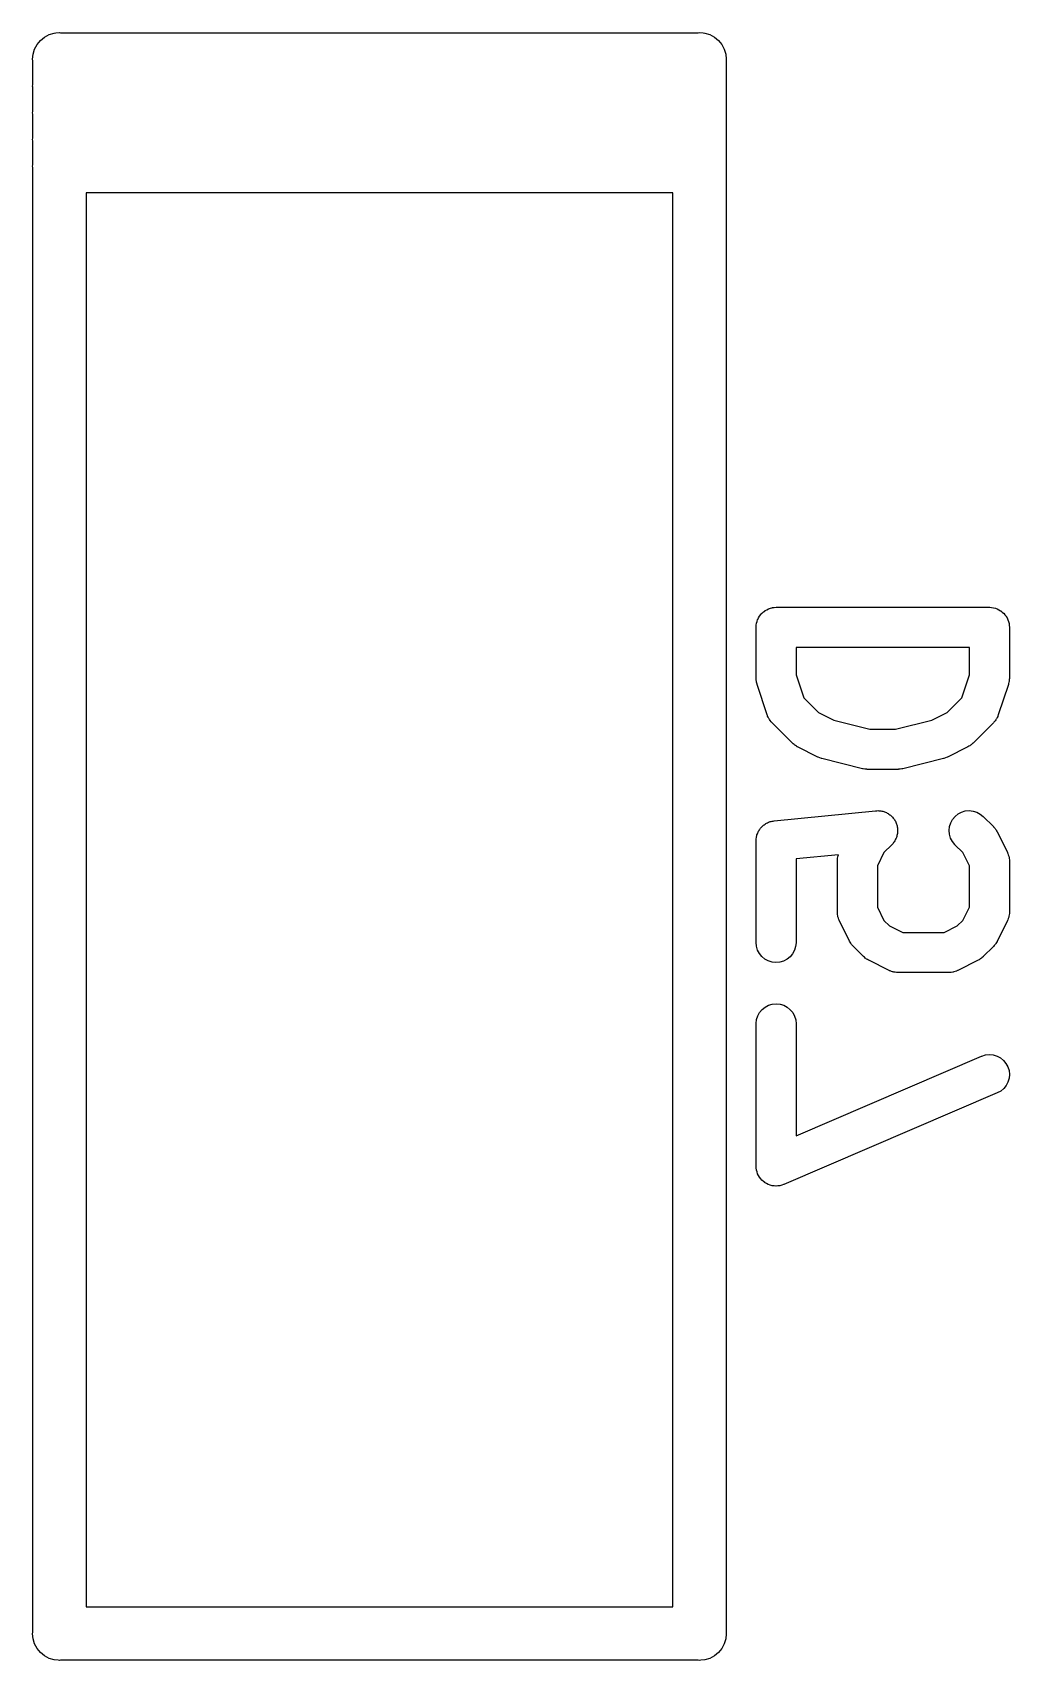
# Model space of a CAD drawing. Extents: x 0.4 to 23, y -16.1 to -0.4.
# Drawn here: x 6.4175 to 6.5617, y -4.3329 to -4.0927 of the extents above; entities that cross this region are included whole.
import ezdxf

# ---------------------------------------------------------------- set-up
doc = ezdxf.new("R2010")
doc.units = 0
doc.header["$MEASUREMENT"] = 0
doc.layers.add('BLACK', color=7, linetype='CONTINUOUS')

msp = doc.modelspace()

# ---------------------------------------------------------------- linework, layer by layer
at = {"layer": 'BLACK', "linetype": 'CONTINUOUS'}
for p, q in [((6.41998, -4.09304), (6.42072, -4.09281)), ((6.42072, -4.09281), (6.42097, -4.09279)), ((6.42097, -4.09279), (6.4215, -4.09274)), ((6.4215, -4.09274), (6.42169, -4.09276)), ((6.42169, -4.09276), (6.51579, -4.09276)), ((6.51579, -4.09276), (6.51598, -4.09274)), ((6.51598, -4.09274), (6.51651, -4.09279)), ((6.51651, -4.09279), (6.51676, -4.09281)), ((6.51676, -4.09281), (6.5175, -4.09304)), ((6.41762, -4.09592), (6.41784, -4.09518)), ((6.41784, -4.09518), (6.41821, -4.0945)), ((6.41821, -4.0945), (6.4187, -4.0939)), ((6.4187, -4.0939), (6.4193, -4.0934)), ((6.4193, -4.0934), (6.41998, -4.09304)), ((6.5175, -4.09304), (6.51818, -4.0934)), ((6.51818, -4.0934), (6.51878, -4.0939)), ((6.51878, -4.0939), (6.51927, -4.0945)), ((6.51927, -4.0945), (6.51964, -4.09518)), ((6.51964, -4.09518), (6.51986, -4.09592)), ((6.41754, -4.09669), (6.41762, -4.09592)), ((6.41756, -4.09689), (6.41754, -4.09669)), ((6.41756, -4.10044), (6.41756, -4.09689)), ((6.51986, -4.09592), (6.51994, -4.09669)), ((6.51994, -4.09669), (6.51992, -4.09689)), ((6.51992, -4.09689), (6.51992, -4.10044)), ((6.41754, -4.10063), (6.41756, -4.10044)), ((6.41756, -4.10082), (6.41754, -4.10063)), ((6.41756, -4.10437), (6.41756, -4.10082)), ((6.51992, -4.10044), (6.51994, -4.10063)), ((6.51994, -4.10063), (6.51992, -4.10082)), ((6.51992, -4.10082), (6.51992, -4.10437)), ((6.41754, -4.10457), (6.41756, -4.10437)), ((6.41756, -4.10476), (6.41754, -4.10457)), ((6.41756, -4.10831), (6.41756, -4.10476)), ((6.51992, -4.10437), (6.51994, -4.10457)), ((6.51994, -4.10457), (6.51992, -4.10476)), ((6.51992, -4.10476), (6.51992, -4.10831)), ((6.41754, -4.1085), (6.41756, -4.10831)), ((6.41756, -4.1087), (6.41754, -4.1085)), ((6.41756, -4.11225), (6.41756, -4.1087)), ((6.51992, -4.10831), (6.51994, -4.1085)), ((6.51994, -4.1085), (6.51992, -4.1087)), ((6.51992, -4.1087), (6.51992, -4.11225)), ((6.41754, -4.11244), (6.41756, -4.11225)), ((6.41756, -4.11263), (6.41754, -4.11244)), ((6.41756, -4.32878), (6.41756, -4.11263)), ((6.51992, -4.11225), (6.51994, -4.11244)), ((6.51994, -4.11244), (6.51992, -4.11263)), ((6.51992, -4.11263), (6.51992, -4.32878)), ((6.42543, -4.11638), (6.42543, -4.32504)), ((6.51205, -4.11638), (6.42543, -4.11638)), ((6.51205, -4.32504), (6.51205, -4.11638)), ((6.52457, -4.17933), (6.5247, -4.17909)), ((6.5247, -4.17909), (6.52483, -4.17884)), ((6.52483, -4.17884), (6.52484, -4.17884)), ((6.52484, -4.17883), (6.52502, -4.17861)), ((6.52484, -4.17884), (6.52484, -4.17883)), ((6.52502, -4.17861), (6.5252, -4.1784)), ((6.5252, -4.1784), (6.52521, -4.17839)), ((6.52521, -4.17839), (6.52543, -4.17821)), ((6.52521, -4.17839), (6.52521, -4.17839)), ((6.52543, -4.17821), (6.52565, -4.17804)), ((6.52565, -4.17803), (6.52566, -4.17802)), ((6.52565, -4.17804), (6.52565, -4.17803)), ((6.52566, -4.17802), (6.52591, -4.1779)), ((6.52591, -4.1779), (6.52615, -4.17776)), ((6.52615, -4.17776), (6.52616, -4.17776)), ((6.52616, -4.17776), (6.52617, -4.17776)), ((6.52617, -4.17776), (6.52644, -4.17768)), ((6.52644, -4.17768), (6.52671, -4.1776)), ((6.52671, -4.1776), (6.52672, -4.1776)), ((6.52672, -4.1776), (6.52673, -4.17759)), ((6.52673, -4.17759), (6.527, -4.17757)), ((6.527, -4.17757), (6.52728, -4.17754)), ((6.52728, -4.17754), (6.55878, -4.17754)), ((6.55878, -4.17754), (6.5588, -4.17754)), ((6.5588, -4.17754), (6.5588, -4.17754)), ((6.5588, -4.17754), (6.5588, -4.17754)), ((6.5588, -4.17754), (6.55882, -4.17754)), ((6.55882, -4.17754), (6.55909, -4.17757)), ((6.55909, -4.17757), (6.55937, -4.1776)), ((6.55937, -4.1776), (6.55938, -4.17761)), ((6.55938, -4.17761), (6.55939, -4.17761)), ((6.55939, -4.17761), (6.55965, -4.17769)), ((6.55965, -4.17769), (6.55992, -4.17777)), ((6.55992, -4.17777), (6.55993, -4.17778)), ((6.55993, -4.17778), (6.55994, -4.17778)), ((6.55994, -4.17778), (6.56018, -4.17792)), ((6.56018, -4.17792), (6.56043, -4.17805)), ((6.56043, -4.17805), (6.56043, -4.17805)), ((6.56043, -4.17805), (6.56044, -4.17806)), ((6.56044, -4.17806), (6.56066, -4.17824)), ((6.56066, -4.17824), (6.56087, -4.17841)), ((6.56087, -4.17841), (6.56088, -4.17842)), ((6.56088, -4.17842), (6.56089, -4.17843)), ((6.56089, -4.17843), (6.56106, -4.17864)), ((6.56106, -4.17864), (6.56124, -4.17886)), ((6.56124, -4.17886), (6.56124, -4.17887)), ((6.56124, -4.17887), (6.56125, -4.17888)), ((6.56125, -4.17888), (6.56138, -4.17912)), ((6.56138, -4.17912), (6.56151, -4.17937)), ((6.52433, -4.18045), (6.52436, -4.18018)), ((6.52433, -4.18047), (6.52433, -4.18045)), ((6.52433, -4.18049), (6.52433, -4.18047)), ((6.52433, -4.18047), (6.52433, -4.18047)), ((6.52433, -4.18047), (6.52433, -4.18047)), ((6.52433, -4.18799), (6.52433, -4.18049)), ((6.52436, -4.18018), (6.52439, -4.1799)), ((6.52439, -4.17988), (6.52448, -4.17962)), ((6.52439, -4.17989), (6.52439, -4.17988)), ((6.52439, -4.1799), (6.52439, -4.17989)), ((6.52448, -4.17962), (6.52456, -4.17935)), ((6.52456, -4.17934), (6.52457, -4.17933)), ((6.52456, -4.17935), (6.52456, -4.17934)), ((6.56151, -4.17937), (6.56151, -4.17938)), ((6.56151, -4.17938), (6.56151, -4.17939)), ((6.56151, -4.17939), (6.56159, -4.17966)), ((6.56159, -4.17966), (6.56167, -4.17992)), ((6.56167, -4.17992), (6.56167, -4.17993)), ((6.56167, -4.17993), (6.56168, -4.17994)), ((6.56168, -4.17994), (6.5617, -4.18022)), ((6.5617, -4.18022), (6.56173, -4.18049)), ((6.56173, -4.18049), (6.56173, -4.18799)), ((6.53023, -4.18345), (6.53023, -4.18751)), ((6.55582, -4.18345), (6.53023, -4.18345)), ((6.55582, -4.18751), (6.55582, -4.18345)), ((6.52434, -4.18816), (6.52433, -4.18799)), ((6.52435, -4.18832), (6.52434, -4.18816)), ((6.52437, -4.18844), (6.52435, -4.18832)), ((6.52438, -4.18857), (6.52437, -4.18844)), ((6.52443, -4.18873), (6.52438, -4.18857)), ((6.52447, -4.18889), (6.52443, -4.18873)), ((6.52448, -4.18893), (6.52447, -4.18889)), ((6.53023, -4.18751), (6.53136, -4.1909)), ((6.5547, -4.1909), (6.55582, -4.18751)), ((6.56161, -4.18877), (6.56158, -4.18893)), ((6.56166, -4.18861), (6.56161, -4.18877)), ((6.56168, -4.18849), (6.56166, -4.18861)), ((6.5617, -4.18837), (6.56168, -4.18849)), ((6.56171, -4.1882), (6.5617, -4.18837)), ((6.56173, -4.18804), (6.56171, -4.1882)), ((6.56173, -4.18799), (6.56173, -4.18804)), ((6.52598, -4.19343), (6.52448, -4.18893)), ((6.53136, -4.1909), (6.53353, -4.19307)), ((6.55253, -4.19307), (6.5547, -4.1909)), ((6.56158, -4.18893), (6.56008, -4.19343)), ((6.52601, -4.19351), (6.52598, -4.19343)), ((6.52604, -4.19359), (6.52601, -4.19351)), ((6.52613, -4.19377), (6.52604, -4.19359)), ((6.53353, -4.19307), (6.53581, -4.19421)), ((6.55025, -4.19421), (6.55253, -4.19307)), ((6.56, -4.19363), (6.55991, -4.19381)), ((6.56003, -4.19355), (6.56, -4.19363)), ((6.56006, -4.19347), (6.56003, -4.19355)), ((6.56008, -4.19343), (6.56006, -4.19347)), ((6.52621, -4.19395), (6.52613, -4.19377)), ((6.52626, -4.19402), (6.52621, -4.19395)), ((6.5263, -4.1941), (6.52626, -4.19402)), ((6.52643, -4.19426), (6.5263, -4.1941)), ((6.52655, -4.19442), (6.52643, -4.19426)), ((6.52661, -4.19448), (6.52655, -4.19442)), ((6.52666, -4.19455), (6.52661, -4.19448)), ((6.52669, -4.19458), (6.52666, -4.19455)), ((6.52969, -4.19758), (6.52669, -4.19458)), ((6.53581, -4.19421), (6.54114, -4.19554)), ((6.54114, -4.19554), (6.54491, -4.19554)), ((6.54491, -4.19554), (6.55025, -4.19421)), ((6.55936, -4.19458), (6.55636, -4.19758)), ((6.55942, -4.19451), (6.55936, -4.19458)), ((6.55948, -4.19446), (6.55942, -4.19451)), ((6.5596, -4.19429), (6.55948, -4.19446)), ((6.55973, -4.19414), (6.5596, -4.19429)), ((6.55977, -4.19406), (6.55973, -4.19414)), ((6.55982, -4.19399), (6.55977, -4.19406)), ((6.55991, -4.19381), (6.55982, -4.19399)), ((6.52982, -4.19769), (6.52969, -4.19758)), ((6.52994, -4.1978), (6.52982, -4.19769)), ((6.53004, -4.19787), (6.52994, -4.1978)), ((6.53014, -4.19795), (6.53004, -4.19787)), ((6.53028, -4.19803), (6.53014, -4.19795)), ((6.53042, -4.19812), (6.53028, -4.19803)), ((6.53046, -4.19813), (6.53042, -4.19812)), ((6.53346, -4.19963), (6.53046, -4.19813)), ((6.5556, -4.19813), (6.5526, -4.19963)), ((6.55574, -4.19805), (6.5556, -4.19813)), ((6.55588, -4.19797), (6.55574, -4.19805)), ((6.55598, -4.19789), (6.55588, -4.19797)), ((6.55608, -4.19783), (6.55598, -4.19789)), ((6.55621, -4.19771), (6.55608, -4.19783)), ((6.55633, -4.19761), (6.55621, -4.19771)), ((6.55636, -4.19758), (6.55633, -4.19761)), ((6.53347, -4.19964), (6.53346, -4.19963)), ((6.53348, -4.19965), (6.53347, -4.19964)), ((6.53374, -4.19974), (6.53348, -4.19965)), ((6.534, -4.19984), (6.53374, -4.19974)), ((6.53401, -4.19984), (6.534, -4.19984)), ((6.53402, -4.19985), (6.53401, -4.19984)), ((6.53406, -4.19986), (6.53402, -4.19985)), ((6.54006, -4.20136), (6.53406, -4.19986)), ((6.55199, -4.19986), (6.54599, -4.20136)), ((6.55201, -4.19985), (6.55199, -4.19986)), ((6.55202, -4.19985), (6.55201, -4.19985)), ((6.55228, -4.19976), (6.55202, -4.19985)), ((6.55254, -4.19966), (6.55228, -4.19976)), ((6.55255, -4.19966), (6.55254, -4.19966)), ((6.55256, -4.19965), (6.55255, -4.19966)), ((6.5526, -4.19963), (6.55256, -4.19965)), ((6.54011, -4.20137), (6.54006, -4.20136)), ((6.54016, -4.20138), (6.54011, -4.20137)), ((6.5404, -4.20141), (6.54016, -4.20138)), ((6.54063, -4.20144), (6.5404, -4.20141)), ((6.54068, -4.20144), (6.54063, -4.20144)), ((6.54074, -4.20145), (6.54068, -4.20144)), ((6.54078, -4.20145), (6.54074, -4.20145)), ((6.54528, -4.20145), (6.54078, -4.20145)), ((6.54533, -4.20144), (6.54528, -4.20145)), ((6.54538, -4.20144), (6.54533, -4.20144)), ((6.54562, -4.20141), (6.54538, -4.20144)), ((6.54585, -4.20139), (6.54562, -4.20141)), ((6.5459, -4.20137), (6.54585, -4.20139)), ((6.54595, -4.20137), (6.5459, -4.20137)), ((6.54599, -4.20136), (6.54595, -4.20137)), ((6.52699, -4.20905), (6.54198, -4.20755)), ((6.54198, -4.20755), (6.54203, -4.20755)), ((6.54203, -4.20755), (6.54217, -4.20755)), ((6.54217, -4.20755), (6.54231, -4.20754)), ((6.54231, -4.20754), (6.54245, -4.20755)), ((6.54245, -4.20755), (6.5426, -4.20756)), ((6.5426, -4.20756), (6.54274, -4.20759)), ((6.54274, -4.20759), (6.54288, -4.2076)), ((6.54288, -4.2076), (6.54302, -4.20764)), ((6.54302, -4.20764), (6.54317, -4.20767)), ((6.54317, -4.20767), (6.5433, -4.20773)), ((6.5433, -4.20773), (6.54343, -4.20777)), ((6.54343, -4.20777), (6.54356, -4.20784)), ((6.54356, -4.20784), (6.5437, -4.2079)), ((6.5437, -4.2079), (6.54381, -4.20798)), ((6.54381, -4.20798), (6.54394, -4.20805)), ((6.54394, -4.20805), (6.54405, -4.20814)), ((6.5537, -4.20839), (6.55415, -4.20803)), ((6.55415, -4.20803), (6.55466, -4.20776)), ((6.55466, -4.20776), (6.55521, -4.20759)), ((6.55521, -4.20759), (6.55579, -4.20754)), ((6.55579, -4.20754), (6.55636, -4.2076)), ((6.55636, -4.2076), (6.55691, -4.20777)), ((6.55691, -4.20777), (6.55742, -4.20804)), ((6.55742, -4.20804), (6.55786, -4.2084)), ((6.52468, -4.21059), (6.52477, -4.21046)), ((6.52477, -4.21046), (6.52484, -4.21032)), ((6.52484, -4.21032), (6.52493, -4.21022)), ((6.52493, -4.21022), (6.525, -4.21011)), ((6.525, -4.21011), (6.52511, -4.21)), ((6.52511, -4.21), (6.52521, -4.20988)), ((6.52521, -4.20988), (6.52532, -4.2098)), ((6.52532, -4.2098), (6.52541, -4.20971)), ((6.52541, -4.20971), (6.52554, -4.20962)), ((6.52554, -4.20962), (6.52566, -4.20952)), ((6.52566, -4.20952), (6.52578, -4.20946)), ((6.52578, -4.20946), (6.52589, -4.20939)), ((6.52589, -4.20939), (6.52603, -4.20933)), ((6.52603, -4.20933), (6.52617, -4.20925)), ((6.52617, -4.20925), (6.5263, -4.20922)), ((6.5263, -4.20922), (6.52642, -4.20917)), ((6.52642, -4.20917), (6.52658, -4.20914)), ((6.52658, -4.20914), (6.52673, -4.20909)), ((6.52673, -4.20909), (6.52686, -4.20908)), ((6.52686, -4.20908), (6.52699, -4.20905)), ((6.54405, -4.20814), (6.54417, -4.20823)), ((6.54417, -4.20823), (6.54427, -4.20833)), ((6.54427, -4.20833), (6.54438, -4.20842)), ((6.54438, -4.20842), (6.54447, -4.20853)), ((6.54447, -4.20853), (6.54458, -4.20864)), ((6.54458, -4.20864), (6.54465, -4.20876)), ((6.54465, -4.20876), (6.54474, -4.20887)), ((6.54474, -4.20887), (6.54481, -4.209)), ((6.54481, -4.209), (6.54489, -4.20912)), ((6.54489, -4.20912), (6.54495, -4.20925)), ((6.54495, -4.20925), (6.54501, -4.20938)), ((6.54501, -4.20938), (6.54505, -4.20952)), ((6.54505, -4.20952), (6.54511, -4.20965)), ((6.54511, -4.20965), (6.54514, -4.20979)), ((6.54514, -4.20979), (6.54518, -4.20993)), ((6.54518, -4.20993), (6.54519, -4.21007)), ((6.54519, -4.21007), (6.54522, -4.21022)), ((6.54522, -4.21022), (6.54522, -4.21036)), ((6.54522, -4.21036), (6.54523, -4.2105)), ((6.54523, -4.2105), (6.54522, -4.21065)), ((6.55282, -4.21046), (6.55289, -4.20989)), ((6.55287, -4.21103), (6.55282, -4.21046)), ((6.55289, -4.20989), (6.55306, -4.20934)), ((6.55306, -4.20934), (6.55333, -4.20883)), ((6.55333, -4.20883), (6.5537, -4.20839)), ((6.55786, -4.2084), (6.55936, -4.2099)), ((6.55936, -4.2099), (6.55939, -4.20993)), ((6.55939, -4.20993), (6.5595, -4.21006)), ((6.5595, -4.21006), (6.55961, -4.21018)), ((6.55961, -4.21018), (6.55968, -4.21029)), ((6.55968, -4.21029), (6.55975, -4.21038)), ((6.55975, -4.21038), (6.55983, -4.21053)), ((6.55983, -4.21053), (6.55992, -4.21067)), ((6.52433, -4.21195), (6.52434, -4.21182)), ((6.52433, -4.21199), (6.52433, -4.21195)), ((6.52433, -4.22699), (6.52433, -4.21199)), ((6.52434, -4.21169), (6.52437, -4.21153)), ((6.52434, -4.21182), (6.52434, -4.21169)), ((6.52437, -4.21153), (6.52439, -4.21138)), ((6.52439, -4.21138), (6.52443, -4.21125)), ((6.52443, -4.21125), (6.52446, -4.21112)), ((6.52446, -4.21112), (6.52452, -4.21098)), ((6.52452, -4.21098), (6.52457, -4.21083)), ((6.52457, -4.21083), (6.52463, -4.21071)), ((6.52463, -4.21071), (6.52468, -4.21059)), ((6.54437, -4.21258), (6.5432, -4.21374)), ((6.54446, -4.21247), (6.54437, -4.21258)), ((6.54456, -4.21237), (6.54446, -4.21247)), ((6.54464, -4.21225), (6.54456, -4.21237)), ((6.54473, -4.21213), (6.54464, -4.21225)), ((6.5448, -4.21201), (6.54473, -4.21213)), ((6.54488, -4.21189), (6.5448, -4.21201)), ((6.54493, -4.21176), (6.54488, -4.21189)), ((6.545, -4.21163), (6.54493, -4.21176)), ((6.54505, -4.21149), (6.545, -4.21163)), ((6.5451, -4.21136), (6.54505, -4.21149)), ((6.54513, -4.21122), (6.5451, -4.21136)), ((6.54517, -4.21107), (6.54513, -4.21122)), ((6.54519, -4.21093), (6.54517, -4.21107)), ((6.54521, -4.21079), (6.54519, -4.21093)), ((6.54522, -4.21065), (6.54521, -4.21079)), ((6.55303, -4.21159), (6.55287, -4.21103)), ((6.5533, -4.2121), (6.55303, -4.21159)), ((6.55366, -4.21255), (6.5533, -4.2121)), ((6.55369, -4.21258), (6.55366, -4.21255)), ((6.55485, -4.21374), (6.55369, -4.21258)), ((6.55992, -4.21067), (6.56142, -4.21367)), ((6.5365, -4.21404), (6.53023, -4.21466)), ((6.53023, -4.21466), (6.53023, -4.22699)), ((6.53633, -4.21478), (6.53637, -4.21458)), ((6.53634, -4.21486), (6.53633, -4.21478)), ((6.53633, -4.21495), (6.53634, -4.21486)), ((6.53633, -4.21499), (6.53633, -4.21495)), ((6.53633, -4.22249), (6.53633, -4.21499)), ((6.53637, -4.21458), (6.53639, -4.21438)), ((6.53639, -4.21438), (6.53642, -4.21429)), ((6.53642, -4.21429), (6.53643, -4.21421)), ((6.53643, -4.21421), (6.5365, -4.21404)), ((6.5432, -4.21374), (6.54223, -4.21569)), ((6.55582, -4.21569), (6.55485, -4.21374)), ((6.56142, -4.21367), (6.56143, -4.21371)), ((6.56143, -4.21371), (6.56146, -4.21379)), ((6.56146, -4.21379), (6.56151, -4.21387)), ((6.56151, -4.21387), (6.56156, -4.21406)), ((6.56156, -4.21406), (6.56163, -4.21425)), ((6.56163, -4.21425), (6.56165, -4.21433)), ((6.56165, -4.21433), (6.56167, -4.21442)), ((6.56167, -4.21442), (6.56169, -4.21462)), ((6.56169, -4.21462), (6.56172, -4.21482)), ((6.56172, -4.21482), (6.56172, -4.2149)), ((6.56172, -4.2149), (6.56173, -4.21499)), ((6.56173, -4.21499), (6.56173, -4.22249)), ((6.54223, -4.21569), (6.54223, -4.22179)), ((6.55582, -4.22179), (6.55582, -4.21569)), ((6.53633, -4.22258), (6.53633, -4.22249)), ((6.54223, -4.22179), (6.5432, -4.22374)), ((6.55485, -4.22374), (6.55582, -4.22179)), ((6.56173, -4.22253), (6.56172, -4.22262)), ((6.56173, -4.22249), (6.56173, -4.22253)), ((6.53633, -4.22266), (6.53633, -4.22258)), ((6.53636, -4.22286), (6.53633, -4.22266)), ((6.53638, -4.22306), (6.53636, -4.22286)), ((6.53641, -4.22315), (6.53638, -4.22306)), ((6.53642, -4.22323), (6.53641, -4.22315)), ((6.53649, -4.22342), (6.53642, -4.22323)), ((6.53655, -4.22361), (6.53649, -4.22342)), ((6.53659, -4.22369), (6.53655, -4.22361)), ((6.53662, -4.22377), (6.53659, -4.22369)), ((6.53664, -4.22381), (6.53662, -4.22377)), ((6.53814, -4.22681), (6.53664, -4.22381)), ((6.5432, -4.22374), (6.54403, -4.22456)), ((6.54403, -4.22456), (6.54597, -4.22554)), ((6.55208, -4.22554), (6.55403, -4.22456)), ((6.55403, -4.22456), (6.55485, -4.22374)), ((6.56142, -4.22381), (6.55992, -4.22681)), ((6.56145, -4.22373), (6.56142, -4.22381)), ((6.56149, -4.22365), (6.56145, -4.22373)), ((6.56155, -4.22346), (6.56149, -4.22365)), ((6.56162, -4.22327), (6.56155, -4.22346)), ((6.56164, -4.22319), (6.56162, -4.22327)), ((6.56166, -4.2231), (6.56164, -4.22319)), ((6.56169, -4.2229), (6.56166, -4.2231)), ((6.56172, -4.2227), (6.56169, -4.2229)), ((6.56172, -4.22262), (6.56172, -4.2227)), ((6.52438, -4.22756), (6.52433, -4.22699)), ((6.53023, -4.22703), (6.53017, -4.2276)), ((6.53023, -4.22699), (6.53023, -4.22703)), ((6.53823, -4.22695), (6.53814, -4.22681)), ((6.5383, -4.2271), (6.53823, -4.22695)), ((6.53838, -4.22719), (6.5383, -4.2271)), ((6.53844, -4.2273), (6.53838, -4.22719)), ((6.53856, -4.22742), (6.53844, -4.2273)), ((6.54597, -4.22554), (6.55208, -4.22554)), ((6.55958, -4.22733), (6.55947, -4.22745)), ((6.55965, -4.22723), (6.55958, -4.22733)), ((6.55973, -4.22713), (6.55965, -4.22723)), ((6.55981, -4.22699), (6.55973, -4.22713)), ((6.5599, -4.22685), (6.55981, -4.22699)), ((6.55992, -4.22681), (6.5599, -4.22685)), ((6.52455, -4.22811), (6.52438, -4.22756)), ((6.52482, -4.22862), (6.52455, -4.22811)), ((6.52518, -4.22907), (6.52482, -4.22862)), ((6.52563, -4.22944), (6.52518, -4.22907)), ((6.52614, -4.22971), (6.52563, -4.22944)), ((6.52669, -4.22988), (6.52614, -4.22971)), ((6.52839, -4.22973), (6.52783, -4.22989)), ((6.5289, -4.22946), (6.52839, -4.22973)), ((6.52935, -4.2291), (6.5289, -4.22946)), ((6.52972, -4.22866), (6.52935, -4.2291)), ((6.52999, -4.22815), (6.52972, -4.22866)), ((6.53017, -4.2276), (6.52999, -4.22815)), ((6.53866, -4.22755), (6.53856, -4.22742)), ((6.53869, -4.22758), (6.53866, -4.22755)), ((6.54019, -4.22908), (6.53869, -4.22758)), ((6.54032, -4.22918), (6.54019, -4.22908)), ((6.54044, -4.2293), (6.54032, -4.22918)), ((6.54054, -4.22936), (6.54044, -4.2293)), ((6.54064, -4.22944), (6.54054, -4.22936)), ((6.54078, -4.22952), (6.54064, -4.22944)), ((6.54092, -4.22961), (6.54078, -4.22952)), ((6.54096, -4.22963), (6.54092, -4.22961)), ((6.54396, -4.23113), (6.54096, -4.22963)), ((6.5571, -4.22963), (6.5541, -4.23113)), ((6.55724, -4.22954), (6.5571, -4.22963)), ((6.55738, -4.22947), (6.55724, -4.22954)), ((6.55748, -4.22939), (6.55738, -4.22947)), ((6.55758, -4.22932), (6.55748, -4.22939)), ((6.55771, -4.22921), (6.55758, -4.22932)), ((6.55783, -4.22911), (6.55771, -4.22921)), ((6.55786, -4.22908), (6.55783, -4.22911)), ((6.55936, -4.22758), (6.55786, -4.22908)), ((6.55947, -4.22745), (6.55936, -4.22758)), ((6.52726, -4.22994), (6.52669, -4.22988)), ((6.52783, -4.22989), (6.52726, -4.22994)), ((6.54404, -4.23116), (6.54396, -4.23113)), ((6.54411, -4.2312), (6.54404, -4.23116)), ((6.54431, -4.23126), (6.54411, -4.2312)), ((6.54449, -4.23134), (6.54431, -4.23126)), ((6.54458, -4.23135), (6.54449, -4.23134)), ((6.54466, -4.23138), (6.54458, -4.23135)), ((6.54486, -4.2314), (6.54466, -4.23138)), ((6.54506, -4.23143), (6.54486, -4.2314)), ((6.54515, -4.23143), (6.54506, -4.23143)), ((6.54524, -4.23144), (6.54515, -4.23143)), ((6.54528, -4.23144), (6.54524, -4.23144)), ((6.55278, -4.23144), (6.54528, -4.23144)), ((6.55286, -4.23143), (6.55278, -4.23144)), ((6.55295, -4.23144), (6.55286, -4.23143)), ((6.55315, -4.23141), (6.55295, -4.23144)), ((6.55335, -4.23139), (6.55315, -4.23141)), ((6.55343, -4.23136), (6.55335, -4.23139)), ((6.55352, -4.23135), (6.55343, -4.23136)), ((6.55371, -4.23128), (6.55352, -4.23135)), ((6.5539, -4.23122), (6.55371, -4.23128)), ((6.55398, -4.23118), (6.5539, -4.23122)), ((6.55406, -4.23115), (6.55398, -4.23118)), ((6.5541, -4.23113), (6.55406, -4.23115)), ((6.52484, -4.23732), (6.52521, -4.23688)), ((6.52521, -4.23688), (6.52566, -4.23652)), ((6.52566, -4.23652), (6.52617, -4.23625)), ((6.52617, -4.23625), (6.52673, -4.23609)), ((6.52673, -4.23609), (6.5273, -4.23603)), ((6.5273, -4.23603), (6.52787, -4.2361)), ((6.52787, -4.2361), (6.52842, -4.23627)), ((6.52842, -4.23627), (6.52893, -4.23654)), ((6.52893, -4.23654), (6.52937, -4.23691)), ((6.52937, -4.23691), (6.52974, -4.23735)), ((6.52433, -4.23895), (6.52439, -4.23837)), ((6.52433, -4.23899), (6.52433, -4.23895)), ((6.52433, -4.25998), (6.52433, -4.23899)), ((6.52439, -4.23837), (6.52457, -4.23782)), ((6.52457, -4.23782), (6.52484, -4.23732)), ((6.52974, -4.23735), (6.53001, -4.23786)), ((6.53001, -4.23786), (6.53018, -4.23841)), ((6.53018, -4.23841), (6.53023, -4.23899)), ((6.53023, -4.23899), (6.53023, -4.25551)), ((6.53023, -4.25551), (6.55761, -4.24377)), ((6.55761, -4.24377), (6.55765, -4.24376)), ((6.55765, -4.24376), (6.5582, -4.24359)), ((6.5582, -4.24359), (6.55878, -4.24353)), ((6.55878, -4.24353), (6.55935, -4.24359)), ((6.55935, -4.24359), (6.5599, -4.24376)), ((6.5599, -4.24376), (6.56041, -4.24403)), ((6.56041, -4.24403), (6.56086, -4.24439)), ((6.56086, -4.24439), (6.56122, -4.24484)), ((6.56122, -4.24484), (6.5615, -4.24534)), ((6.5615, -4.24534), (6.56167, -4.24589)), ((6.56167, -4.24589), (6.56173, -4.24647)), ((6.56173, -4.24647), (6.56168, -4.24704)), ((6.56044, -4.24892), (6.55994, -4.2492)), ((6.56089, -4.24855), (6.56044, -4.24892)), ((6.56125, -4.2481), (6.56089, -4.24855)), ((6.56151, -4.24759), (6.56125, -4.2481)), ((6.56168, -4.24704), (6.56151, -4.24759)), ((6.55994, -4.2492), (6.52844, -4.2627)), ((6.52433, -4.26), (6.52433, -4.25998)), ((6.52433, -4.26001), (6.52433, -4.26)), ((6.52436, -4.26028), (6.52433, -4.26001)), ((6.52438, -4.26056), (6.52436, -4.26028)), ((6.52439, -4.26057), (6.52438, -4.26056)), ((6.52439, -4.26058), (6.52439, -4.26057)), ((6.52447, -4.26084), (6.52439, -4.26058)), ((6.52455, -4.26111), (6.52447, -4.26084)), ((6.52455, -4.26112), (6.52455, -4.26111)), ((6.52456, -4.26113), (6.52455, -4.26112)), ((6.52469, -4.26138), (6.52456, -4.26113)), ((6.52482, -4.26162), (6.52469, -4.26138)), ((6.52483, -4.26163), (6.52482, -4.26162)), ((6.52483, -4.26164), (6.52483, -4.26163)), ((6.52501, -4.26185), (6.52483, -4.26164)), ((6.52518, -4.26207), (6.52501, -4.26185)), ((6.52519, -4.26207), (6.52518, -4.26207)), ((6.5252, -4.26208), (6.52519, -4.26207)), ((6.52541, -4.26225), (6.5252, -4.26208)), ((6.52563, -4.26243), (6.52541, -4.26225)), ((6.52564, -4.26244), (6.52563, -4.26243)), ((6.52565, -4.26244), (6.52564, -4.26244)), ((6.52589, -4.26257), (6.52565, -4.26244)), ((6.52614, -4.26271), (6.52589, -4.26257)), ((6.52615, -4.26271), (6.52614, -4.26271)), ((6.52642, -4.2628), (6.52615, -4.26271)), ((6.52615, -4.26271), (6.52615, -4.26271)), ((6.52669, -4.26288), (6.52642, -4.2628)), ((6.5267, -4.26288), (6.52669, -4.26288)), ((6.52671, -4.26288), (6.5267, -4.26288)), ((6.52699, -4.26291), (6.52671, -4.26288)), ((6.52726, -4.26294), (6.52699, -4.26291)), ((6.52727, -4.26294), (6.52726, -4.26294)), ((6.52728, -4.26294), (6.52727, -4.26294)), ((6.52756, -4.26291), (6.52728, -4.26294)), ((6.52783, -4.26289), (6.52756, -4.26291)), ((6.52784, -4.26288), (6.52783, -4.26289)), ((6.52785, -4.26288), (6.52784, -4.26288)), ((6.52812, -4.2628), (6.52785, -4.26288)), ((6.52839, -4.26272), (6.52812, -4.2628)), ((6.5284, -4.26272), (6.52839, -4.26272)), ((6.52839, -4.26272), (6.52839, -4.26272)), ((6.52844, -4.2627), (6.5284, -4.26272)), ((6.42543, -4.32504), (6.51205, -4.32504)), ((6.41754, -4.32898), (6.41756, -4.32878)), ((6.41762, -4.32975), (6.41754, -4.32898)), ((6.41784, -4.33049), (6.41762, -4.32975)), ((6.41821, -4.33117), (6.41784, -4.33049)), ((6.51964, -4.33049), (6.51927, -4.33117)), ((6.51986, -4.32975), (6.51964, -4.33049)), ((6.51994, -4.32898), (6.51986, -4.32975)), ((6.51992, -4.32878), (6.51994, -4.32898)), ((6.4187, -4.33177), (6.41821, -4.33117)), ((6.4193, -4.33227), (6.4187, -4.33177)), ((6.41998, -4.33263), (6.4193, -4.33227)), ((6.42072, -4.33286), (6.41998, -4.33263)), ((6.4213, -4.33291), (6.42072, -4.33286)), ((6.4215, -4.33293), (6.4213, -4.33291)), ((6.42169, -4.33291), (6.4215, -4.33293)), ((6.51579, -4.33291), (6.42169, -4.33291)), ((6.51598, -4.33293), (6.51579, -4.33291)), ((6.51618, -4.33291), (6.51598, -4.33293)), ((6.51676, -4.33286), (6.51618, -4.33291)), ((6.5175, -4.33263), (6.51676, -4.33286)), ((6.51818, -4.33227), (6.5175, -4.33263)), ((6.51878, -4.33177), (6.51818, -4.33227)), ((6.51927, -4.33117), (6.51878, -4.33177))]:
    msp.add_line(p, q, dxfattribs=at)

doc.saveas('drawing.dxf')
